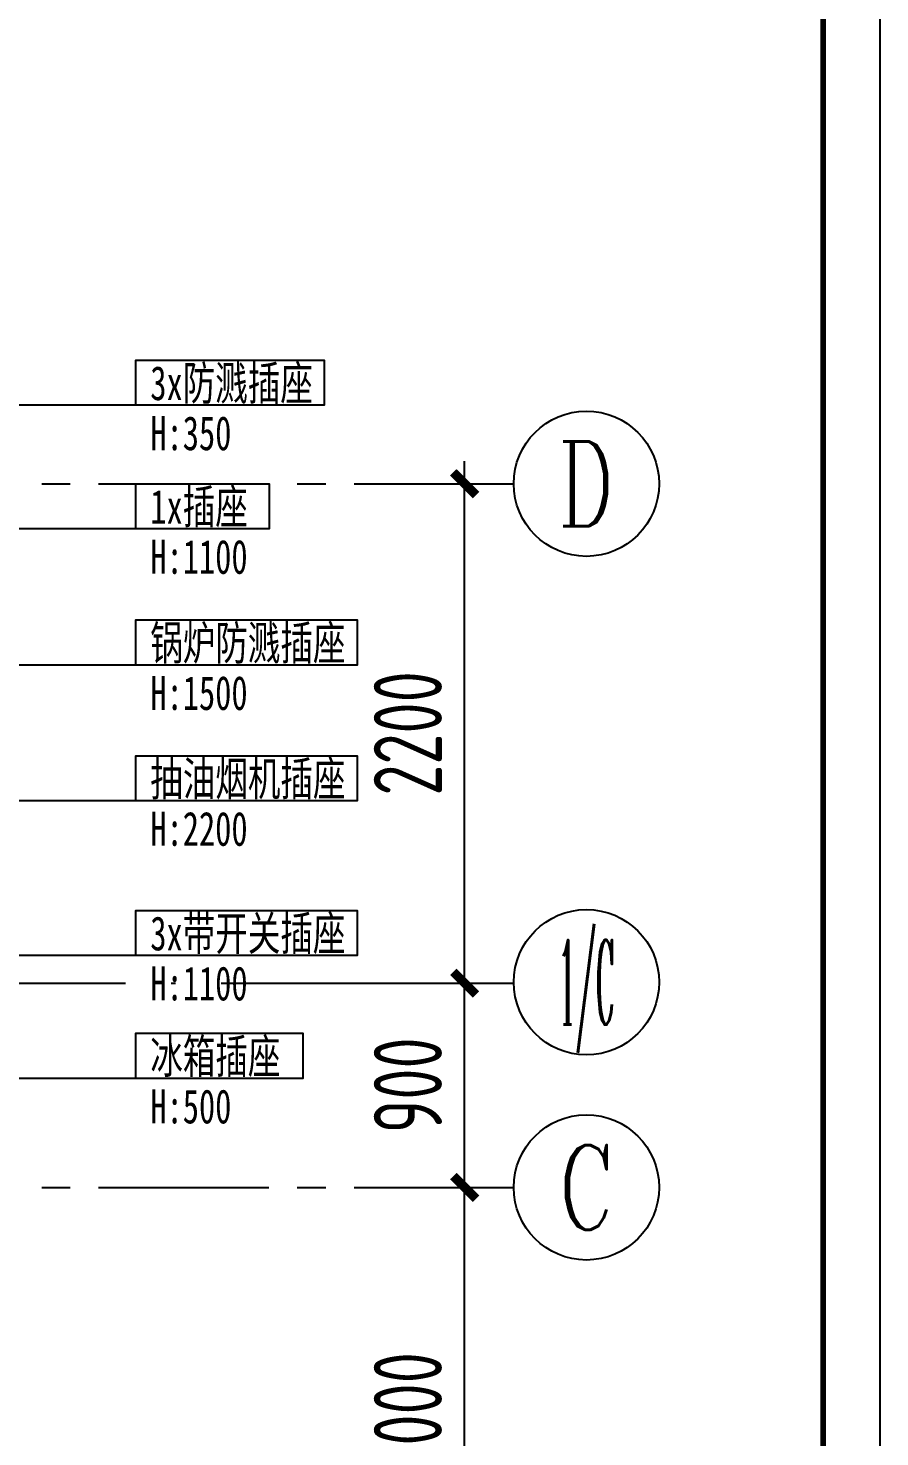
# Model space of a CAD drawing. Header units: millimetres. Extents: x -133666 to 880576, y -269375 to 86941.
# Drawn here: x 33455 to 37204, y -175430 to -169224 of the extents above; entities that cross this region are included whole.
import ezdxf
from ezdxf.enums import TextEntityAlignment as Align

# ---------------------------------------------------------------- set-up
doc = ezdxf.new("R2010")
doc.units = ezdxf.units.MM
doc.header["$LTSCALE"] = 1000
for name, pattern in [('6#轴网(1-4)20181120$0$11 12 17 18 19 20 21 22-ZW$0$DOTE', [2.42, 2, -0.2, 0.02, -0.2]), ('CENTER', [50.8, 31.75, -6.35, 6.35, -6.35]), ('CENTER2', [1.125, 0.75, -0.125, 0.125, -0.125])]:
    doc.linetypes.add(name, pattern=pattern)
doc.layers.get('0').update_dxf_attribs({"linetype": 'CONTINUOUS'})
doc.layers.get('Defpoints').update_dxf_attribs({"color": 6, "linetype": 'CONTINUOUS'})
for name, color, linetype in [('6#轴网(1-4)20181120$0$11 12 17 18 19 20 21 22-ZW$0$AXIS_轴号_A', 8, 'CONTINUOUS'), ('6#轴网(1-4)20181120$0$11 12 17 18 19 20 21 22-ZW$0$AXIS_轴文_A', 8, 'CONTINUOUS'), ('6#轴网(1-4)20181120$0$11 12 17 18 19 20 21 22-ZW$0$AXIS_轴线_A', 8, '6#轴网(1-4)20181120$0$11 12 17 18 19 20 21 22-ZW$0$DOTE'), ('6#轴网(1-4)20181120$0$AXIS_TEXT', 8, 'CONTINUOUS'), ('AXIS', 253, 'CENTER'), ('BORDER', 7, 'CONTINUOUS'), ('DIM', 3, 'CONTINUOUS'), ('PUB_TEXT', 7, 'CONTINUOUS'), ('WALL', 2, 'CONTINUOUS')]:
    doc.layers.add(name, color=color, linetype=linetype)
doc.styles.add('6#轴网(1-4)20181120$0$11 12 17 18 19 20 21 22-ZW$0$_TCH_AXIS', font='COMPLEX', dxfattribs={"bigfont": 'GBCBIG'})
doc.styles.add('6#轴网(1-4)20181120$0$COMPLEX', font='COMPLEX')
doc.styles.add('ZZ', font='tssdeng.shx', dxfattribs={"width": 0.7, "bigfont": 'tssdchn.shx'})
doc.styles.add('黑体', font='simhei.ttf')
doc.dimstyles.new('TSSD_100_100', dxfattribs={"dimtxt": 300, "dimasz": 100, "dimexe": 100, "dimexo": 250, "dimgap": 100, "dimtad": 1, "dimdec": 0, "dimzin": 0, "dimdsep": 46, "dimtxsty": 'ZZ', "dimblk": 'ARCHTICK', "dimcen": 0, "dimdle": 100, "dimclrd": 256, "dimclrt": 7, "dimadec": 0, "dimazin": 0, "dimtfac": 1, "dimtdec": 0, "dimtix": 1, "dimtmove": 2, "dimatfit": 3, "dimfxl": 0, "dimtolj": 1, "dimtzin": 0, "dimarcsym": 0})

# ---------------------------------------------------------------- blocks, each defined once
blk = doc.blocks.new('6#轴网(1-4)20181120$0$_AXISO')
at = {"color": 8}
blk.add_circle((0, 0), 0.5, dxfattribs=at)
at = {"layer": '6#轴网(1-4)20181120$0$AXIS_TEXT', "color": 8, "style": '6#轴网(1-4)20181120$0$COMPLEX', "width": 1.041667}
blk.add_attdef('A', text='', height=0.56, dxfattribs=at).set_placement((-0.25, -0.28), (0.25, -0.28), align=Align.FIT)
blk = doc.blocks.new('_ArchTick')
at = {"color": 0, "linetype": 'ByBlock', "const_width": 0.4}
blk.add_lwpolyline([(-0.5, -0.5), (0.5, 0.5)], dxfattribs=at)
blk = doc.blocks.new('*D356')
at = {"layer": 'Defpoints', "color": 0, "transparency": 16777216}
for p in [(8738.9, 5800), (8902.1, 5800), (8738.9, 3800)]:
    blk.add_point(p, dxfattribs=at)
at = {"layer": 'DIM', "lineweight": -2, "transparency": 16777216}
blk.add_line((8902.1, 3700), (8902.1, 5900), dxfattribs=at)
at = {"layer": 'DIM', "color": 0, "lineweight": -2, "transparency": 16777216}
for p, q in [((8988.9, 5800), (9002.1, 5800)), ((8988.9, 3800), (9002.1, 3800))]:
    blk.add_line(p, q, dxfattribs=at)
at = {"layer": 'DIM', "lineweight": -2, "transparency": 16777216, "xscale": 100, "yscale": 100, "zscale": 100}
for p, rotation in [((8902.1, 5800), 90), ((8902.1, 3800), 270)]:
    blk.add_blockref('_ArchTick', p, dxfattribs=dict(at, rotation=rotation))
at = {"layer": 'DIM', "color": 7, "transparency": 16777216, "insert": (8652.1, 4800), "char_height": 300, "attachment_point": 5, "rotation": 90, "style": 'ZZ'}
blk.add_mtext('\\A1;2000', dxfattribs=at)
blk = doc.blocks.new('*D357')
at = {"layer": 'Defpoints', "color": 0, "transparency": 16777216}
for p in [(8738.9, 6700), (8902.1, 6700), (8738.9, 5800)]:
    blk.add_point(p, dxfattribs=at)
at = {"layer": 'DIM', "lineweight": -2, "transparency": 16777216}
blk.add_line((8902.1, 5700), (8902.1, 6800), dxfattribs=at)
at = {"layer": 'DIM', "color": 0, "lineweight": -2, "transparency": 16777216}
for p, q in [((8988.9, 6700), (9002.1, 6700)), ((8988.9, 5800), (9002.1, 5800))]:
    blk.add_line(p, q, dxfattribs=at)
at = {"layer": 'DIM', "lineweight": -2, "transparency": 16777216, "xscale": 100, "yscale": 100, "zscale": 100}
for p, rotation in [((8902.1, 6700), 90), ((8902.1, 5800), 270)]:
    blk.add_blockref('_ArchTick', p, dxfattribs=dict(at, rotation=rotation))
at = {"layer": 'DIM', "color": 7, "transparency": 16777216, "insert": (8652.1, 6250), "char_height": 300, "attachment_point": 5, "rotation": 90, "style": 'ZZ'}
blk.add_mtext('\\A1;900', dxfattribs=at)
blk = doc.blocks.new('*D358')
at = {"layer": 'Defpoints', "color": 0, "transparency": 16777216}
for p in [(8738.9, 8900), (8902.1, 8900), (8738.9, 6700)]:
    blk.add_point(p, dxfattribs=at)
at = {"layer": 'DIM', "lineweight": -2, "transparency": 16777216}
blk.add_line((8902.1, 6600), (8902.1, 9000), dxfattribs=at)
at = {"layer": 'DIM', "color": 0, "lineweight": -2, "transparency": 16777216}
for p, q in [((8988.9, 8900), (9002.1, 8900)), ((8988.9, 6700), (9002.1, 6700))]:
    blk.add_line(p, q, dxfattribs=at)
at = {"layer": 'DIM', "lineweight": -2, "transparency": 16777216, "xscale": 100, "yscale": 100, "zscale": 100}
for p, rotation in [((8902.1, 8900), 90), ((8902.1, 6700), 270)]:
    blk.add_blockref('_ArchTick', p, dxfattribs=dict(at, rotation=rotation))
at = {"layer": 'DIM', "color": 7, "transparency": 16777216, "insert": (8652.1, 7800), "char_height": 300, "attachment_point": 5, "rotation": 90, "style": 'ZZ'}
blk.add_mtext('\\A1;2200', dxfattribs=at)
blk = doc.blocks.new('B20190319225928')
at = {"layer": 'BORDER'}
blk.add_lwpolyline([(0, 0), (0, 29700), (42000, 29700), (42000, 0)], close=True, dxfattribs=at)
at = {"layer": 'BORDER', "const_width": 50}
blk.add_lwpolyline([(2500, 500), (2500, 29200), (41500, 29200), (41500, 500)], close=True, dxfattribs=at)
blk = doc.blocks.new('B20190222125856')
at = {"layer": '6#轴网(1-4)20181120$0$11 12 17 18 19 20 21 22-ZW$0$AXIS_轴线_A'}
blk.add_line((2989.5, 6700), (9118.2, 6700), dxfattribs=at)
at = {"layer": 'AXIS', "linetype": 'CENTER2'}
for p, q in [((-2834.7, 8900), (9118.1, 8900)), ((-2834.7, 5800), (9118.1, 5800))]:
    blk.add_line(p, q, dxfattribs=at)
at = {"layer": '6#轴网(1-4)20181120$0$11 12 17 18 19 20 21 22-ZW$0$AXIS_轴号_A', "color": 6}
ref = blk.add_blockref('6#轴网(1-4)20181120$0$_AXISO', (9438.1, 8900), dxfattribs=dict(at, xscale=640, yscale=640, zscale=640))
ref.add_attrib('A', 'D', dxfattribs={"layer": '6#轴网(1-4)20181120$0$11 12 17 18 19 20 21 22-ZW$0$AXIS_轴文_A', "height": 372.8, "style": '6#轴网(1-4)20181120$0$11 12 17 18 19 20 21 22-ZW$0$_TCH_AXIS', "width": 0.823529}).set_placement((9313.9, 8713.6), (9562.4, 8713.6), align=Align.FIT)
ref = blk.add_blockref('6#轴网(1-4)20181120$0$_AXISO', (9438.2, 6703.8), dxfattribs=dict(at, xscale=640, yscale=640, zscale=640))
ref.add_attrib('A', '1/C', dxfattribs={"layer": '6#轴网(1-4)20181120$0$11 12 17 18 19 20 21 22-ZW$0$AXIS_轴文_A', "height": 372.76, "style": '6#轴网(1-4)20181120$0$11 12 17 18 19 20 21 22-ZW$0$_TCH_AXIS', "width": 0.269231}).set_placement((9313.9, 6517.5), (9562.4, 6517.5), align=Align.FIT)
ref = blk.add_blockref('6#轴网(1-4)20181120$0$_AXISO', (9438.1, 5800), dxfattribs=dict(at, xscale=640, yscale=640, zscale=640))
ref.add_attrib('A', 'C', dxfattribs={"layer": '6#轴网(1-4)20181120$0$11 12 17 18 19 20 21 22-ZW$0$AXIS_轴文_A', "height": 372.8, "style": '6#轴网(1-4)20181120$0$11 12 17 18 19 20 21 22-ZW$0$_TCH_AXIS', "width": 0.933333}).set_placement((9313.9, 5613.6), (9562.4, 5613.6), align=Align.FIT)
at = {"layer": 'DIM'}
for base, p1, p2, picture, middle in [((8902.1, 8900), (8738.9, 6700), (8738.9, 8900), '*D358', (8652.1, 7800)), ((8902.1, 6700), (8738.9, 5800), (8738.9, 6700), '*D357', (8652.1, 6250)), ((8902.1, 5800), (8738.9, 3800), (8738.9, 5800), '*D356', (8652.1, 4800))]:
    dim = blk.add_linear_dim(base=base, p1=p1, p2=p2, angle=90, dimstyle='TSSD_100_100', dxfattribs=at)
    dim.commit()
    dim.dimension.update_dxf_attribs({"geometry": picture, "text_midpoint": middle})

msp = doc.modelspace()

# ---------------------------------------------------------------- linework, layer by layer
at = {"layer": 'PUB_TEXT'}
for p, q in [((33927.8, -170885.6), (31243.9, -170885.6)), ((33927.8, -171430.1), (31886.7, -171431.2)), ((33927.8, -172030), (30454, -172030)), ((33927.8, -172628.3), (30387.3, -172628.3)), ((33927.8, -173309.6), (30126.4, -173309.6)), ((33927.8, -173851.4), (30387.3, -173851.4))]:
    msp.add_line(p, q, dxfattribs=at)
for points in [[(33927.8, -170885.6), (33927.8, -170686.7), (34757.8, -170686.7), (34757.8, -170885.6)], [(33927.8, -171430.1), (33927.8, -171231.2), (34515, -171231.2), (34515, -171430.1)], [(33927.8, -172030), (33927.8, -171831.1), (34902.8, -171831.1), (34902.8, -172030)], [(33927.8, -172628.3), (33927.8, -172429.4), (34902.8, -172429.4), (34902.8, -172628.3)], [(33927.8, -173309.6), (33927.8, -173110.8), (34902.8, -173110.8), (34902.8, -173309.6)], [(33927.8, -173851.4), (33927.8, -173652.5), (34663.7, -173652.5), (34663.7, -173851.4)]]:
    msp.add_lwpolyline(points, close=True, dxfattribs=at)

# ---------------------------------------------------------------- block references
at = {"layer": 'DIM'}
msp.add_blockref('B20190222125856', (26474, -180131.2), dxfattribs=at)
at = {"layer": 'WALL', "xscale": 0.5, "yscale": 0.5, "zscale": 0.5, "rotation": 270}
msp.add_blockref('B20190319225928', (22353.8, -165998.5), dxfattribs=at)

# ---------------------------------------------------------------- texts
at = {"layer": 'PUB_TEXT', "style": '黑体', "width": 0.7}
for s, p in [('3x防溅插座', (33992.1, -170862.8)), ('H:350', (33992.1, -171083.5)), ('1x插座', (33992.1, -171407.4)), ('H:1100', (33992.1, -171628)), ('锅炉防溅插座', (33992.1, -172007.2)), ('H:1500', (33992.1, -172227.9)), ('抽油烟机插座', (33992.1, -172605.5)), ('H:2200', (33992.1, -172826.2)), ('3x带开关插座', (33992.1, -173286.9)), ('H:1100', (33992.1, -173507.5)), ('冰箱插座', (33992.1, -173828.7)), ('H:500', (33992.1, -174049.3))]:
    msp.add_text(s, height=150, dxfattribs=at).set_placement(p)

doc.saveas('drawing.dxf')
